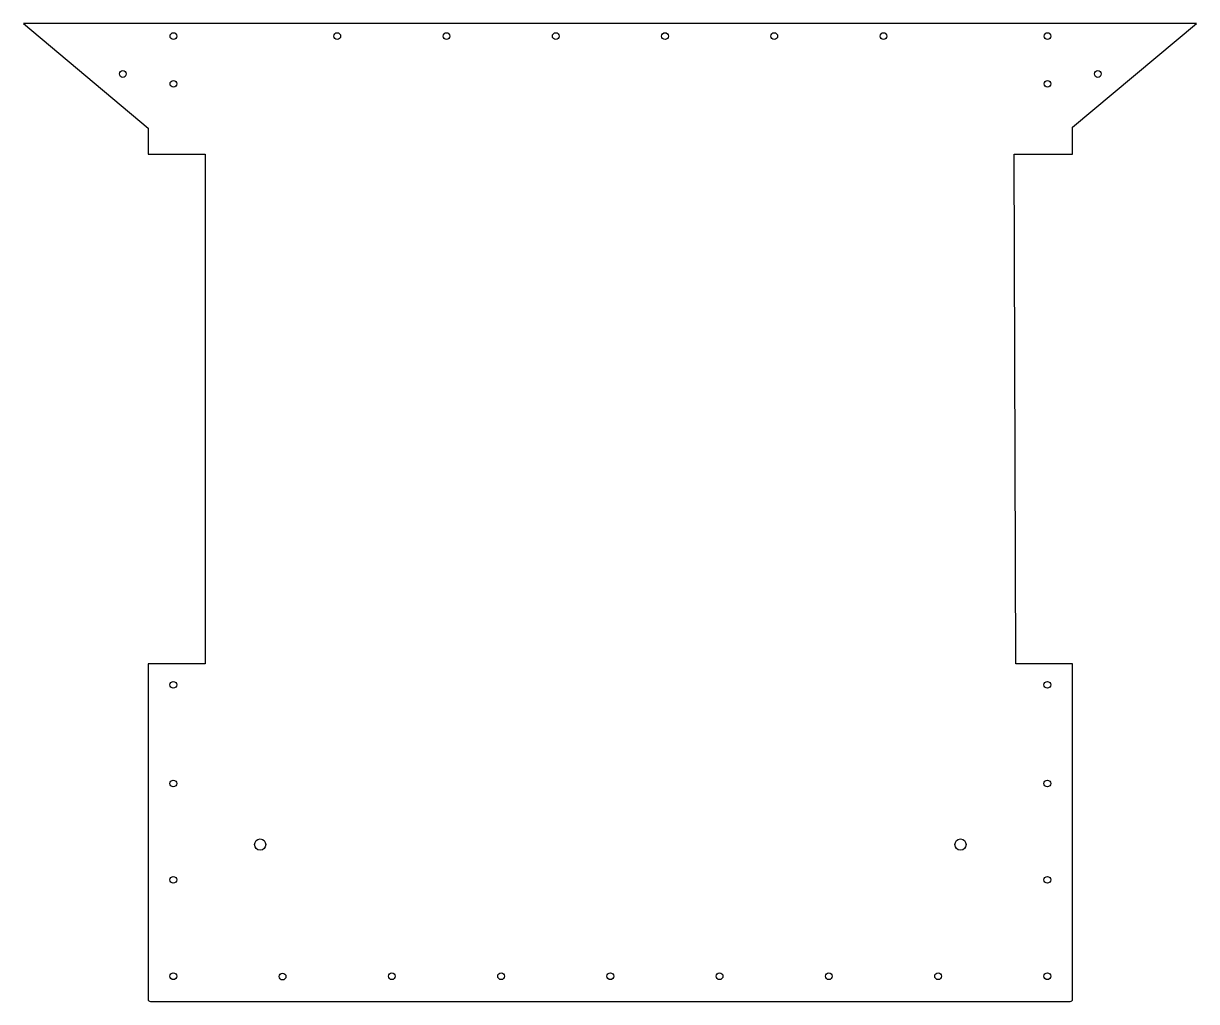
# Model space of a CAD drawing. Header units: millimetres. Extents: x 215 to 1262, y -31 to 841.
import ezdxf

# ---------------------------------------------------------------- set-up
doc = ezdxf.new("R2010")
doc.units = ezdxf.units.MM

msp = doc.modelspace()

# ---------------------------------------------------------------- linework, layer by layer
at = {"color": 7, "linetype": 'Continuous', "lineweight": 25}
for p, q in [((215.1, 841.1), (326.3, 747.7)), ((1261.9, 841.1), (215.1, 841.1)), ((1151.3, 748.5), (1261.9, 841.1)), ((326.3, 747.7), (326.3, 724.4)), ((1151.3, 724.4), (1151.3, 748.5)), ((326.3, 724.4), (377.1, 724.4)), ((377.1, 724.4), (377.1, 269.9)), ((1100.6, 269.9), (1099.1, 724.4)), ((1099.1, 724.4), (1151.3, 724.4)), ((377.1, 269.9), (326.3, 269.9)), ((326.3, 269.9), (326.3, -29.4)), ((1151.3, 269.9), (1100.6, 269.9)), ((1151.3, -29.4), (1151.3, 269.9)), ((328.3, -31.4), (1149.3, -31.4))]:
    msp.add_line(p, q, dxfattribs=at)
for centre, radius in [((348.9, 829.8), 3), ((495.1, 829.8), 3), ((592.6, 829.8), 3), ((690.1, 829.8), 3), ((787.6, 829.8), 3), ((885.1, 829.8), 3), ((982.6, 829.8), 3), ((1128.9, 829.8), 3), ((303.8, 796), 3), ((1173.8, 796), 3), ((348.9, 787.2), 3), ((1128.9, 787.2), 3), ((348.8, 251.1), 3), ((1128.8, 251.1), 3), ((348.8, 163.1), 3), ((1128.8, 163.1), 3), ((426.3, 108.6), 4.99), ((1051.3, 108.6), 4.99), ((348.8, 77.1), 3), ((1128.8, 77.1), 3), ((348.8, -8.9), 3), ((446.3, -9.2), 3), ((543.8, -8.9), 3), ((641.3, -8.9), 3), ((738.8, -8.9), 3), ((836.3, -8.9), 3), ((933.8, -8.9), 3), ((1031.3, -8.9), 3), ((1128.8, -8.9), 3)]:
    msp.add_circle(centre, radius, dxfattribs=at)
for centre, start, end in [((328.3, -29.4), 180, 270), ((1149.3, -29.4), 270, 360)]:
    msp.add_arc(centre, 2, start, end, dxfattribs=at)

doc.saveas('drawing.dxf')
